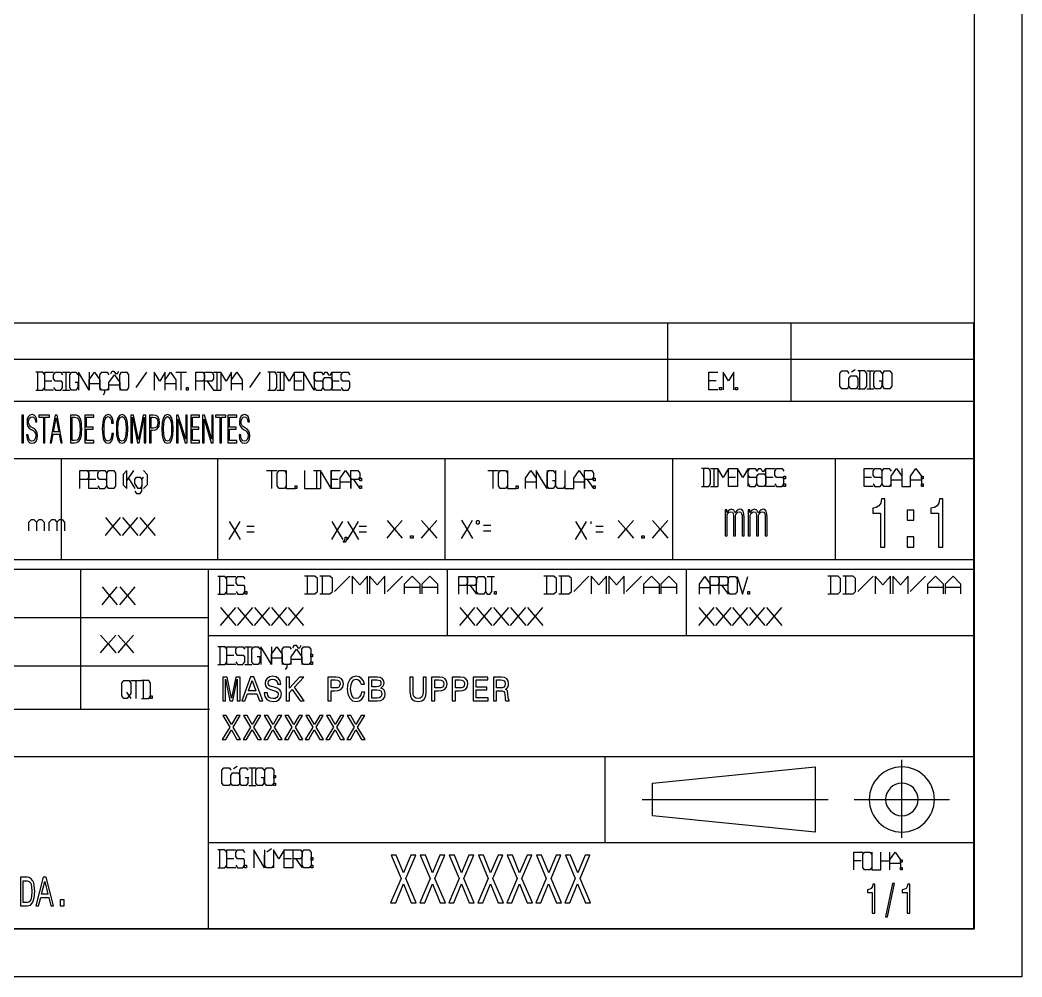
# Model space of a CAD drawing. Extents: x 5 to 415, y 5 to 292.
# Drawn here: x 310.2 to 415, y 5 to 105 of the extents above; entities that cross this region are included whole.
import ezdxf

# ---------------------------------------------------------------- set-up
doc = ezdxf.new("R2010")
doc.units = 0
doc.header["$MEASUREMENT"] = 0
doc.layers.get('0').update_dxf_attribs({"linetype": 'CONTINUOUS'})

msp = doc.modelspace()

# ---------------------------------------------------------------- linework, layer by layer
at = {"color": 7}
for p, q in [((415, 292), (415, 5)), ((410, 287), (410, 10)), ((231.93, 73.35), (409.93, 73.35)), ((409.93, 73.35), (409.93, 10.05)), ((231.93, 69.56), (409.93, 69.56)), ((231.93, 65.17), (409.93, 65.17)), ((231.93, 59.17), (409.93, 59.17)), ((231.93, 48.63), (409.93, 48.63)), ((231.93, 47.63), (409.93, 47.63)), ((329.93, 10.05), (329.93, 47.63)), ((231.93, 42.58), (329.93, 42.58)), ((329.93, 40.68), (409.93, 40.68)), ((231.93, 37.53), (329.93, 37.53)), ((232.04, 33), (330.04, 33)), ((231.93, 28.05), (329.93, 28.05)), ((329.93, 28.05), (409.93, 28.05)), ((329.93, 19.05), (409.93, 19.05)), ((410, 10), (25, 10)), ((231.93, 10.05), (409.93, 10.05)), ((231.93, 10.05), (409.93, 10.05)), ((415, 5), (20, 5))]:
    msp.add_line(p, q, dxfattribs=at)
at = {"color": 7, "ltscale": 0.094683}
for p, q in [((377.96, 69.56), (377.96, 73.35)), ((390.87, 69.56), (390.87, 73.35))]:
    msp.add_line(p, q, dxfattribs=at)
at = {"color": 7, "ltscale": 0.109833}
for p, q in [((377.96, 65.17), (377.96, 69.56)), ((390.87, 65.17), (390.87, 69.56))]:
    msp.add_line(p, q, dxfattribs=at)
at = {"color": 7, "ltscale": 0.263488}
for p, q in [((314.53, 59.17), (314.53, 48.63)), ((330.89, 59.17), (330.89, 48.63)), ((354.68, 48.63), (354.68, 59.17)), ((378.46, 59.17), (378.46, 48.63)), ((395.47, 59.17), (395.47, 48.63))]:
    msp.add_line(p, q, dxfattribs=at)
at = {"color": 7, "ltscale": 0.365689}
msp.add_line((316.6, 33), (316.6, 47.63), dxfattribs=at)
at = {"color": 7, "ltscale": 0.173653}
for p, q in [((354.93, 40.68), (354.93, 47.63)), ((379.93, 40.68), (379.93, 47.63))]:
    msp.add_line(p, q, dxfattribs=at)
at = {"color": 7, "ltscale": 0.225}
msp.add_line((371.43, 19.05), (371.43, 28.05), dxfattribs=at)
at = {"color": 7, "ltscale": 0.203496}
msp.add_line((402.44, 19.54), (402.44, 27.68), dxfattribs=at)
at = {"color": 7, "ltscale": 0.42712}
for p, q in [((376.38, 25.25), (393.38, 26.95)), ((393.38, 20.15), (376.38, 21.85))]:
    msp.add_line(p, q, dxfattribs=at)
at = {"color": 7, "ltscale": 0.17}
msp.add_line((393.38, 26.95), (393.38, 20.15), dxfattribs=at)
at = {"color": 7, "ltscale": 0.085}
msp.add_line((376.38, 21.85), (376.38, 25.25), dxfattribs=at)
at = {"color": 7, "ltscale": 0.486282}
msp.add_line((375.29, 23.55), (394.74, 23.55), dxfattribs=at)
at = {"color": 7, "ltscale": 0.25}
msp.add_line((397.44, 23.55), (407.44, 23.55), dxfattribs=at)
at = {"color": 7}
for points in [[(311.88, 66.33), (312.63, 66.33), (312.82, 66.6), (312.82, 67.93), (312.63, 68.2), (311.88, 68.2)], [(312.07, 68.2), (312.07, 67.26), (312.07, 66.33)], [(313.75, 66.33), (312.82, 66.33), (312.82, 67.26), (312.82, 68.2), (313.75, 68.2)], [(313.75, 66.6), (313.94, 66.33), (314.5, 66.33), (314.68, 66.6), (314.68, 67.13), (314.59, 67.26), (313.94, 67.26), (313.75, 67.53), (313.75, 67.93), (313.94, 68.2), (314.5, 68.2), (314.68, 67.93)], [(314.68, 68.2), (315.43, 68.2)], [(315.06, 66.33), (315.06, 67.26), (315.06, 68.2)], [(316.27, 67.13), (316.27, 66.6), (316.08, 66.33), (315.62, 66.33), (315.43, 66.6), (315.43, 67.93), (315.62, 68.2), (316.08, 68.2), (316.27, 67.93)], [(317.48, 68.2), (317.48, 67.26), (317.48, 66.33), (316.92, 67.26), (316.36, 68.2), (316.36, 67.26), (316.36, 66.33)], [(317.48, 66.33), (317.48, 67.4), (318.04, 68.2), (318.6, 67.4), (318.6, 66.33)], [(319.54, 66.6), (319.35, 66.33), (318.79, 66.33), (318.6, 66.6), (318.6, 67.93), (318.79, 68.2), (319.35, 68.2), (319.54, 67.93)], [(319.72, 68.06), (319.89, 68.33), (320.06, 68.33), (320.23, 68.06), (320.43, 68.06), (320.58, 68.33)], [(322.37, 66.6), (323.49, 68.2)], [(325.4, 66.33), (325.4, 67.26), (325.4, 68.2), (324.84, 67.26), (324.28, 68.2), (324.28, 67.26), (324.28, 66.33)], [(325.4, 66.33), (325.4, 67.4), (325.96, 68.2), (326.52, 67.4), (326.52, 66.33)], [(326.52, 68.2), (327.64, 68.2)], [(327.08, 66.33), (327.08, 67.26), (327.08, 68.2)], [(328.61, 66.33), (328.61, 67.26), (328.61, 68.2), (329.36, 68.2), (329.54, 67.93), (329.54, 67.53), (329.36, 67.26), (328.61, 67.26)], [(329.54, 66.33), (329.54, 67.26), (329.54, 68.2), (330.29, 68.2), (330.48, 67.93), (330.48, 67.53), (330.29, 67.26), (329.54, 67.26)], [(330.48, 68.2), (331.22, 68.2)], [(330.85, 66.33), (330.85, 67.26), (330.85, 68.2)], [(332.34, 66.33), (332.34, 67.26), (332.34, 68.2), (331.78, 67.26), (331.22, 68.2), (331.22, 67.26), (331.22, 66.33)], [(332.34, 66.33), (332.34, 67.4), (332.9, 68.2), (333.46, 67.4), (333.46, 66.33)], [(334.25, 66.6), (335.37, 68.2)], [(336.15, 66.33), (336.9, 66.33), (337.08, 66.6), (337.08, 67.93), (336.9, 68.2), (336.15, 68.2)], [(336.34, 68.2), (336.34, 67.26), (336.34, 66.33)], [(337.08, 68.2), (337.83, 68.2)], [(337.46, 66.33), (337.46, 67.26), (337.46, 68.2)], [(338.95, 66.33), (338.95, 67.26), (338.95, 68.2), (338.39, 67.26), (337.83, 68.2), (337.83, 67.26), (337.83, 66.33)], [(339.88, 66.33), (338.95, 66.33), (338.95, 67.26), (338.95, 68.2), (339.88, 68.2)], [(341, 68.2), (341, 67.26), (341, 66.33), (340.44, 67.26), (339.88, 68.2), (339.88, 67.26), (339.88, 66.33)], [(341, 66.6), (341.19, 66.33), (341.75, 66.33), (341.94, 66.6), (341.94, 67.13), (341.84, 67.26), (341.19, 67.26), (341, 67.53), (341, 67.93), (341.19, 68.2), (341.75, 68.2), (341.94, 67.93)], [(341.97, 67.93), (342.14, 68.2), (342.33, 68.2), (342.5, 67.93), (342.7, 67.93), (342.87, 68.2)], [(343.8, 66.33), (342.87, 66.33), (342.87, 67.26), (342.87, 68.2), (343.8, 68.2)], [(343.8, 66.6), (343.99, 66.33), (344.55, 66.33), (344.74, 66.6), (344.74, 67.13), (344.64, 67.26), (343.99, 67.26), (343.8, 67.53), (343.8, 67.93), (343.99, 68.2), (344.55, 68.2), (344.74, 67.93)], [(383.19, 66.36), (382.26, 66.36), (382.26, 67.29), (382.26, 68.22), (383.19, 68.22)], [(384.87, 66.36), (384.87, 67.29), (384.87, 68.22), (384.31, 67.29), (383.75, 68.22), (383.75, 67.29), (383.75, 66.36)], [(396.9, 66.74), (396.71, 66.47), (396.15, 66.47), (395.97, 66.74), (395.97, 68.07), (396.15, 68.34), (396.71, 68.34), (396.9, 68.07)], [(397.57, 68.47), (397.18, 68.21)], [(397.83, 66.47), (398.58, 66.47), (398.77, 66.74), (398.77, 68.07), (398.58, 68.34), (397.83, 68.34)], [(398.02, 68.34), (398.02, 67.41), (398.02, 66.47)], [(398.77, 68.34), (399.51, 68.34)], [(399.14, 66.47), (399.14, 67.41), (399.14, 68.34)], [(400.35, 67.27), (400.35, 66.74), (400.17, 66.47), (399.7, 66.47), (399.51, 66.74), (399.51, 68.07), (399.7, 68.34), (400.17, 68.34), (400.35, 68.07)], [(313.56, 67.26), (312.82, 67.26)], [(316.36, 67.13), (315.99, 67.13)], [(319.54, 66.33), (319.54, 67.13), (320.1, 67.93), (320.66, 67.13), (320.66, 66.33)], [(329.82, 67.26), (330.48, 66.33)], [(339.7, 67.26), (338.95, 67.26)], [(343.62, 67.26), (342.87, 67.26)], [(383.01, 67.29), (382.26, 67.29)], [(400.45, 67.27), (400.07, 67.27)], [(314.68, 66.33), (315.43, 66.33)], [(318.6, 67), (317.48, 67)], [(319.07, 66.33), (319.07, 66.06), (318.92, 65.8)], [(320.66, 66.86), (319.54, 66.86)], [(326.52, 67), (325.4, 67)], [(330.48, 66.33), (331.22, 66.33)], [(333.46, 67), (332.34, 67)], [(337.08, 66.33), (337.83, 66.33)], [(398.77, 66.47), (399.51, 66.47)], [(316.5, 56.05), (316.5, 56.98), (316.5, 57.92), (317.25, 57.92), (317.43, 57.65), (317.43, 57.25), (317.25, 56.98), (316.5, 56.98)], [(318.37, 56.05), (317.43, 56.05), (317.43, 56.98), (317.43, 57.92), (318.37, 57.92)], [(318.37, 56.32), (318.55, 56.05), (319.11, 56.05), (319.3, 56.32), (319.3, 56.85), (319.21, 56.98), (318.55, 56.98), (318.37, 57.25), (318.37, 57.65), (318.55, 57.92), (319.11, 57.92), (319.3, 57.65)], [(321.39, 57.92), (321.02, 57.52), (321.02, 56.45), (321.39, 56.05)], [(321.39, 56.05), (321.39, 56.98), (321.39, 57.92)], [(321.39, 56.85), (322.14, 57.92)], [(323.16, 57.92), (323.54, 57.52), (323.54, 56.45), (323.16, 56.05)], [(336.02, 57.92), (337.14, 57.92)], [(336.58, 56.05), (336.58, 56.98), (336.58, 57.92)], [(338.07, 57.92), (338.07, 56.98), (338.07, 56.05), (339, 56.05)], [(339.97, 57.92), (339.97, 56.98), (339.97, 56.05), (340.91, 56.05)], [(340.91, 57.92), (341.65, 57.92)], [(341.28, 56.05), (341.28, 56.98), (341.28, 57.92)], [(342.77, 57.92), (342.77, 56.98), (342.77, 56.05), (342.21, 56.98), (341.65, 57.92), (341.65, 56.98), (341.65, 56.05)], [(343.71, 56.05), (342.77, 56.05), (342.77, 56.98), (342.77, 57.92), (343.71, 57.92)], [(343.71, 56.05), (343.71, 57.12), (344.27, 57.92), (344.83, 57.12), (344.83, 56.05)], [(344.83, 56.05), (344.83, 56.98), (344.83, 57.92), (345.57, 57.92), (345.76, 57.65), (345.76, 57.25), (345.57, 56.98), (344.83, 56.98)], [(359.14, 57.92), (360.26, 57.92)], [(359.7, 56.05), (359.7, 56.98), (359.7, 57.92)], [(361.2, 57.92), (361.2, 56.98), (361.2, 56.05), (362.13, 56.05)], [(363.1, 56.05), (363.1, 57.12), (363.66, 57.92), (364.22, 57.12), (364.22, 56.05)], [(365.34, 57.92), (365.34, 56.98), (365.34, 56.05), (364.78, 56.98), (364.22, 57.92), (364.22, 56.98), (364.22, 56.05)], [(366.18, 56.85), (366.18, 56.32), (365.99, 56.05), (365.53, 56.05), (365.34, 56.32), (365.34, 57.65), (365.53, 57.92), (365.99, 57.92), (366.18, 57.65)], [(367.21, 57.92), (367.21, 56.32), (367.02, 56.05), (366.46, 56.05), (366.27, 56.32), (366.27, 57.92)], [(367.21, 57.92), (367.21, 56.98), (367.21, 56.05), (368.14, 56.05)], [(368.14, 56.05), (368.14, 57.12), (368.7, 57.92), (369.26, 57.12), (369.26, 56.05)], [(369.26, 56.05), (369.26, 56.98), (369.26, 57.92), (370.01, 57.92), (370.19, 57.65), (370.19, 57.25), (370.01, 56.98), (369.26, 56.98)], [(381.51, 56.26), (382.25, 56.26), (382.44, 56.53), (382.44, 57.86), (382.25, 58.13), (381.51, 58.13)], [(381.69, 58.13), (381.69, 57.2), (381.69, 56.26)], [(382.44, 58.13), (383.19, 58.13)], [(382.81, 56.26), (382.81, 57.2), (382.81, 58.13)], [(384.31, 56.26), (384.31, 57.2), (384.31, 58.13), (383.75, 57.2), (383.19, 58.13), (383.19, 57.2), (383.19, 56.26)], [(385.24, 56.26), (384.31, 56.26), (384.31, 57.2), (384.31, 58.13), (385.24, 58.13)], [(386.36, 56.26), (386.36, 57.2), (386.36, 58.13), (385.8, 57.2), (385.24, 58.13), (385.24, 57.2), (385.24, 56.26)], [(386.36, 56.53), (386.55, 56.26), (387.11, 56.26), (387.29, 56.53), (387.29, 57.06), (387.2, 57.2), (386.55, 57.2), (386.36, 57.46), (386.36, 57.86), (386.55, 58.13), (387.11, 58.13), (387.29, 57.86)], [(387.33, 57.86), (387.5, 58.13), (387.68, 58.13), (387.85, 57.86), (388.06, 57.86), (388.23, 58.13)], [(389.16, 56.26), (388.23, 56.26), (388.23, 57.2), (388.23, 58.13), (389.16, 58.13)], [(389.16, 56.53), (389.35, 56.26), (389.91, 56.26), (390.09, 56.53), (390.09, 57.06), (390, 57.2), (389.35, 57.2), (389.16, 57.46), (389.16, 57.86), (389.35, 58.13), (389.91, 58.13), (390.09, 57.86)], [(399.44, 56.26), (398.51, 56.26), (398.51, 57.2), (398.51, 58.13), (399.44, 58.13)], [(399.44, 56.53), (399.63, 56.26), (400.19, 56.26), (400.38, 56.53), (400.38, 57.06), (400.28, 57.2), (399.63, 57.2), (399.44, 57.46), (399.44, 57.86), (399.63, 58.13), (400.19, 58.13), (400.38, 57.86)], [(401.31, 56.53), (401.12, 56.26), (400.56, 56.26), (400.38, 56.53), (400.38, 57.86), (400.56, 58.13), (401.12, 58.13), (401.31, 57.86)], [(401.31, 56.26), (401.31, 57.33), (401.87, 58.13), (402.43, 57.33), (402.43, 56.26)], [(402.43, 58.13), (402.43, 57.2), (402.43, 56.26), (403.36, 56.26)], [(403.36, 56.26), (403.36, 57.33), (403.92, 58.13), (404.48, 57.33), (404.48, 56.26)], [(318.18, 56.98), (317.43, 56.98)], [(321.58, 57.12), (322.23, 56.05)], [(322.23, 55.78), (322.42, 55.52), (322.79, 55.52), (322.98, 55.78), (322.98, 56.32), (322.79, 56.05), (322.6, 56.05), (322.23, 56.58), (322.23, 56.98), (322.42, 57.25), (322.79, 57.25), (322.98, 56.98), (322.98, 56.32)], [(322.98, 56.98), (323.16, 57.25)], [(343.52, 56.98), (342.77, 56.98)], [(344.83, 56.72), (343.71, 56.72)], [(345.11, 56.98), (345.76, 56.05)], [(364.22, 56.72), (363.1, 56.72)], [(366.27, 56.85), (365.9, 56.85)], [(369.26, 56.72), (368.14, 56.72)], [(369.54, 56.98), (370.19, 56.05)], [(385.05, 57.2), (384.31, 57.2)], [(388.97, 57.2), (388.23, 57.2)], [(399.26, 57.2), (398.51, 57.2)], [(402.43, 56.93), (401.31, 56.93)], [(404.48, 56.93), (403.36, 56.93)], [(340.91, 56.05), (341.65, 56.05)], [(382.44, 56.26), (383.19, 56.26)], [(311.16, 51.61), (311.16, 52.54), (311.43, 52.81), (311.69, 52.81), (311.96, 52.54), (311.96, 51.61)], [(311.96, 52.54), (312.23, 52.81), (312.49, 52.81), (312.76, 52.54), (312.76, 51.61)], [(313.3, 51.61), (313.3, 52.54), (313.57, 52.81), (313.83, 52.81), (314.1, 52.54), (314.1, 51.61)], [(314.1, 52.54), (314.37, 52.81), (314.63, 52.81), (314.9, 52.54), (314.9, 51.61)], [(319.16, 51.15), (319.96, 52.08), (320.76, 53.02)], [(319.16, 53.02), (319.96, 52.08), (320.76, 51.15)], [(320.96, 51.15), (321.76, 52.08), (322.56, 53.02)], [(320.96, 53.02), (321.76, 52.08), (322.56, 51.15)], [(322.76, 51.15), (323.56, 52.08), (324.36, 53.02)], [(322.76, 53.02), (323.56, 52.08), (324.36, 51.15)], [(332.11, 50.71), (332.69, 51.67), (333.26, 52.62)], [(332.11, 52.62), (332.69, 51.67), (333.26, 50.71)], [(342.83, 50.71), (343.41, 51.67), (343.98, 52.62)], [(342.83, 52.62), (343.41, 51.67), (343.98, 50.71)], [(344.48, 50.71), (345.06, 51.67), (345.63, 52.62)], [(344.48, 52.62), (345.06, 51.67), (345.63, 50.71)], [(348.61, 50.85), (349.41, 51.79), (350.21, 52.72)], [(348.61, 52.72), (349.41, 51.79), (350.21, 50.85)], [(352.21, 50.85), (353.01, 51.79), (353.81, 52.72)], [(352.21, 52.72), (353.01, 51.79), (353.81, 50.85)], [(356.41, 50.82), (356.98, 51.78), (357.56, 52.73)], [(356.41, 52.73), (356.98, 51.78), (357.56, 50.82)], [(368.32, 50.71), (368.9, 51.67), (369.47, 52.62)], [(368.32, 52.62), (368.9, 51.67), (369.47, 50.71)], [(369.95, 52.35), (369.95, 52.62)], [(372.77, 50.85), (373.57, 51.79), (374.37, 52.72)], [(372.77, 52.72), (373.57, 51.79), (374.37, 50.85)], [(376.38, 50.85), (377.18, 51.79), (377.98, 52.72)], [(376.38, 52.72), (377.18, 51.79), (377.98, 50.85)], [(334.73, 52.08), (333.96, 52.08)], [(333.96, 51.53), (334.73, 51.53)], [(346.45, 52.08), (345.69, 52.08)], [(345.69, 51.53), (346.45, 51.53)], [(359.45, 52.19), (358.69, 52.19)], [(358.69, 51.64), (359.45, 51.64)], [(371.2, 52.08), (370.43, 52.08)], [(370.43, 51.53), (371.2, 51.53)], [(330.92, 45), (331.67, 45), (331.85, 45.27), (331.85, 46.6), (331.67, 46.87), (330.92, 46.87)], [(331.11, 46.87), (331.11, 45.93), (331.11, 45)], [(332.81, 45), (331.87, 45), (331.87, 45.93), (331.87, 46.87), (332.81, 46.87)], [(332.83, 45.27), (333.02, 45), (333.58, 45), (333.76, 45.27), (333.76, 45.8), (333.67, 45.93), (333.02, 45.93), (332.83, 46.2), (332.83, 46.6), (333.02, 46.87), (333.58, 46.87), (333.76, 46.6)], [(340, 45.04), (341.07, 45.04), (341.34, 45.3), (341.34, 46.64), (341.07, 46.9), (340, 46.9)], [(340.27, 46.9), (340.27, 45.97), (340.27, 45.04)], [(341.57, 45.04), (342.63, 45.04), (342.9, 45.3), (342.9, 46.64), (342.63, 46.9), (341.57, 46.9)], [(341.83, 46.9), (341.83, 45.97), (341.83, 45.04)], [(343.13, 45.3), (344.73, 46.9)], [(346.56, 45.04), (346.56, 45.97), (346.56, 46.9), (345.76, 45.97), (344.96, 46.9), (344.96, 45.97), (344.96, 45.04)], [(348.39, 45.04), (348.39, 45.97), (348.39, 46.9), (347.59, 45.97), (346.79, 46.9), (346.79, 45.97), (346.79, 45.04)], [(348.62, 45.3), (350.22, 46.9)], [(350.45, 45.04), (350.45, 46.1), (351.25, 46.9), (352.05, 46.1), (352.05, 45.04)], [(352.28, 45.04), (352.28, 46.1), (353.08, 46.9), (353.88, 46.1), (353.88, 45.04)], [(356.11, 45), (356.11, 45.93), (356.11, 46.87), (356.85, 46.87), (357.04, 46.6), (357.04, 46.2), (356.85, 45.93), (356.11, 45.93)], [(357.04, 45), (357.04, 45.93), (357.04, 46.87), (357.79, 46.87), (357.97, 46.6), (357.97, 46.2), (357.79, 45.93), (357.04, 45.93)], [(358.91, 45.27), (359.09, 45), (359.37, 45), (359.56, 45.27), (359.56, 46.87)], [(359.09, 46.87), (359.84, 46.87)], [(365, 45.04), (366.07, 45.04), (366.34, 45.3), (366.34, 46.64), (366.07, 46.9), (365, 46.9)], [(365.27, 46.9), (365.27, 45.97), (365.27, 45.04)], [(366.57, 45.04), (367.63, 45.04), (367.9, 45.3), (367.9, 46.64), (367.63, 46.9), (366.57, 46.9)], [(366.83, 46.9), (366.83, 45.97), (366.83, 45.04)], [(368.13, 45.3), (369.73, 46.9)], [(371.56, 45.04), (371.56, 45.97), (371.56, 46.9), (370.76, 45.97), (369.96, 46.9), (369.96, 45.97), (369.96, 45.04)], [(373.39, 45.04), (373.39, 45.97), (373.39, 46.9), (372.59, 45.97), (371.79, 46.9), (371.79, 45.97), (371.79, 45.04)], [(373.62, 45.3), (375.22, 46.9)], [(375.45, 45.04), (375.45, 46.1), (376.25, 46.9), (377.05, 46.1), (377.05, 45.04)], [(377.28, 45.04), (377.28, 46.1), (378.08, 46.9), (378.88, 46.1), (378.88, 45.04)], [(381.29, 45), (381.29, 46.07), (381.85, 46.87), (382.41, 46.07), (382.41, 45)], [(382.41, 45), (382.41, 45.93), (382.41, 46.87), (383.16, 46.87), (383.34, 46.6), (383.34, 46.2), (383.16, 45.93), (382.41, 45.93)], [(383.34, 45), (383.34, 45.93), (383.34, 46.87), (384.09, 46.87), (384.28, 46.6), (384.28, 46.2), (384.09, 45.93), (383.34, 45.93)], [(385.21, 46.87), (385.49, 45.93), (385.77, 45), (386.05, 45.93), (386.33, 46.87)], [(394.71, 45.04), (395.77, 45.04), (396.04, 45.3), (396.04, 46.64), (395.77, 46.9), (394.71, 46.9)], [(394.97, 46.9), (394.97, 45.97), (394.97, 45.04)], [(396.27, 45.04), (397.34, 45.04), (397.6, 45.3), (397.6, 46.64), (397.34, 46.9), (396.27, 46.9)], [(396.54, 46.9), (396.54, 45.97), (396.54, 45.04)], [(397.83, 45.3), (399.43, 46.9)], [(401.26, 45.04), (401.26, 45.97), (401.26, 46.9), (400.46, 45.97), (399.66, 46.9), (399.66, 45.97), (399.66, 45.04)], [(403.09, 45.04), (403.09, 45.97), (403.09, 46.9), (402.29, 45.97), (401.49, 46.9), (401.49, 45.97), (401.49, 45.04)], [(403.32, 45.3), (404.92, 46.9)], [(405.15, 45.04), (405.15, 46.1), (405.95, 46.9), (406.75, 46.1), (406.75, 45.04)], [(406.99, 45.04), (406.99, 46.1), (407.79, 46.9), (408.59, 46.1), (408.59, 45.04)], [(318.81, 43.89), (319.61, 44.82), (320.41, 45.76)], [(318.81, 45.76), (319.61, 44.82), (320.41, 43.89)], [(320.68, 43.89), (321.48, 44.82), (322.28, 45.76)], [(320.68, 45.76), (321.48, 44.82), (322.28, 43.89)], [(332.62, 45.93), (331.87, 45.93)], [(352.05, 45.7), (350.45, 45.7)], [(353.88, 45.7), (352.28, 45.7)], [(357.32, 45.93), (357.97, 45)], [(377.05, 45.7), (375.45, 45.7)], [(378.88, 45.7), (377.28, 45.7)], [(382.41, 45.67), (381.29, 45.67)], [(383.62, 45.93), (384.28, 45)], [(406.75, 45.7), (405.15, 45.7)], [(408.59, 45.7), (406.99, 45.7)], [(331.21, 41.73), (332.01, 42.66), (332.81, 43.6)], [(331.21, 43.6), (332.01, 42.66), (332.81, 41.73)], [(332.98, 41.73), (333.78, 42.66), (334.58, 43.6)], [(332.98, 43.6), (333.78, 42.66), (334.58, 41.73)], [(334.75, 41.73), (335.55, 42.66), (336.35, 43.6)], [(334.75, 43.6), (335.55, 42.66), (336.35, 41.73)], [(336.52, 41.73), (337.32, 42.66), (338.12, 43.6)], [(336.52, 43.6), (337.32, 42.66), (338.12, 41.73)], [(338.29, 41.73), (339.09, 42.66), (339.89, 43.6)], [(338.29, 43.6), (339.09, 42.66), (339.89, 41.73)], [(356.21, 41.73), (357.01, 42.66), (357.81, 43.6)], [(356.21, 43.6), (357.01, 42.66), (357.81, 41.73)], [(357.98, 41.73), (358.78, 42.66), (359.58, 43.6)], [(357.98, 43.6), (358.78, 42.66), (359.58, 41.73)], [(359.75, 41.73), (360.55, 42.66), (361.35, 43.6)], [(359.75, 43.6), (360.55, 42.66), (361.35, 41.73)], [(361.52, 41.73), (362.32, 42.66), (363.12, 43.6)], [(361.52, 43.6), (362.32, 42.66), (363.12, 41.73)], [(363.29, 41.73), (364.09, 42.66), (364.89, 43.6)], [(363.29, 43.6), (364.09, 42.66), (364.89, 41.73)], [(381.21, 41.73), (382.01, 42.66), (382.81, 43.6)], [(381.21, 43.6), (382.01, 42.66), (382.81, 41.73)], [(382.98, 41.73), (383.78, 42.66), (384.58, 43.6)], [(382.98, 43.6), (383.78, 42.66), (384.58, 41.73)], [(384.75, 41.73), (385.55, 42.66), (386.35, 43.6)], [(384.75, 43.6), (385.55, 42.66), (386.35, 41.73)], [(386.52, 41.73), (387.32, 42.66), (388.12, 43.6)], [(386.52, 43.6), (387.32, 42.66), (388.12, 41.73)], [(388.29, 41.73), (389.09, 42.66), (389.89, 43.6)], [(388.29, 43.6), (389.09, 42.66), (389.89, 41.73)], [(318.64, 38.86), (319.44, 39.8), (320.24, 40.73)], [(318.64, 40.73), (319.44, 39.8), (320.24, 38.86)], [(320.51, 38.86), (321.31, 39.8), (322.11, 40.73)], [(320.51, 40.73), (321.31, 39.8), (322.11, 38.86)], [(330.93, 37.66), (331.68, 37.66), (331.87, 37.92), (331.87, 39.26), (331.68, 39.52), (330.93, 39.52)], [(331.12, 39.52), (331.12, 38.59), (331.12, 37.66)], [(332.8, 37.66), (331.87, 37.66), (331.87, 38.59), (331.87, 39.52), (332.8, 39.52)], [(332.8, 37.92), (332.99, 37.66), (333.55, 37.66), (333.73, 37.92), (333.73, 38.46), (333.64, 38.59), (332.99, 38.59), (332.8, 38.86), (332.8, 39.26), (332.99, 39.52), (333.55, 39.52), (333.73, 39.26)], [(333.73, 39.52), (334.48, 39.52)], [(334.11, 37.66), (334.11, 38.59), (334.11, 39.52)], [(335.32, 38.46), (335.32, 37.92), (335.13, 37.66), (334.67, 37.66), (334.48, 37.92), (334.48, 39.26), (334.67, 39.52), (335.13, 39.52), (335.32, 39.26)], [(336.53, 39.52), (336.53, 38.59), (336.53, 37.66), (335.97, 38.59), (335.41, 39.52), (335.41, 38.59), (335.41, 37.66)], [(336.53, 37.66), (336.53, 38.72), (337.09, 39.52), (337.65, 38.72), (337.65, 37.66)], [(338.59, 37.92), (338.4, 37.66), (337.84, 37.66), (337.65, 37.92), (337.65, 39.26), (337.84, 39.52), (338.4, 39.52), (338.59, 39.26)], [(338.59, 37.66), (338.59, 38.46), (339.15, 39.26), (339.71, 38.46), (339.71, 37.66)], [(338.77, 39.39), (338.94, 39.66), (339.11, 39.66), (339.28, 39.39), (339.48, 39.39), (339.63, 39.66)], [(332.61, 38.59), (331.87, 38.59)], [(335.41, 38.46), (335.04, 38.46)], [(337.65, 38.32), (336.53, 38.32)], [(339.71, 38.19), (338.59, 38.19)], [(333.73, 37.66), (334.48, 37.66)], [(338.12, 37.66), (338.12, 37.39), (337.97, 37.12)], [(321.83, 35.98), (322.95, 35.98)], [(322.39, 34.11), (322.39, 35.04), (322.39, 35.98)], [(322.95, 34.11), (323.69, 34.11), (323.88, 34.38), (323.88, 35.71), (323.69, 35.98), (322.95, 35.98)], [(323.13, 35.98), (323.13, 35.04), (323.13, 34.11)], [(321.36, 34.78), (321.83, 34.11)], [(321.08, 34.11), (320.89, 34.38)], [(332.28, 25.27), (332.1, 25.01), (331.54, 25.01), (331.35, 25.27), (331.35, 26.61), (331.54, 26.87), (332.1, 26.87), (332.28, 26.61)], [(332.96, 27.01), (332.56, 26.74)], [(334.06, 25.81), (334.06, 25.27), (333.87, 25.01), (333.4, 25.01), (333.22, 25.27), (333.22, 26.61), (333.4, 26.87), (333.87, 26.87), (334.06, 26.61)], [(334.15, 26.87), (334.9, 26.87)], [(334.52, 25.01), (334.52, 25.94), (334.52, 26.87)], [(335.74, 25.81), (335.74, 25.27), (335.55, 25.01), (335.08, 25.01), (334.9, 25.27), (334.9, 26.61), (335.08, 26.87), (335.55, 26.87), (335.74, 26.61)], [(334.15, 25.81), (333.78, 25.81)], [(335.83, 25.81), (335.46, 25.81)], [(334.15, 25.01), (334.9, 25.01)], [(330.92, 16.4), (331.67, 16.4), (331.85, 16.67), (331.85, 18), (331.67, 18.27), (330.92, 18.27)], [(331.11, 18.27), (331.11, 17.33), (331.11, 16.4)], [(332.79, 16.4), (331.85, 16.4), (331.85, 17.33), (331.85, 18.27), (332.79, 18.27)], [(332.79, 16.67), (332.97, 16.4), (333.53, 16.4), (333.72, 16.67), (333.72, 17.2), (333.63, 17.33), (332.97, 17.33), (332.79, 17.6), (332.79, 18), (332.97, 18.27), (333.53, 18.27), (333.72, 18)], [(335.81, 18.27), (335.81, 17.33), (335.81, 16.4), (335.25, 17.33), (334.69, 18.27), (334.69, 17.33), (334.69, 16.4)], [(336.52, 18.4), (336.04, 18.05)], [(337.87, 16.4), (337.87, 17.33), (337.87, 18.27), (337.31, 17.33), (336.75, 18.27), (336.75, 17.33), (336.75, 16.4)], [(338.8, 16.4), (337.87, 16.4), (337.87, 17.33), (337.87, 18.27), (338.8, 18.27)], [(338.8, 16.4), (338.8, 17.33), (338.8, 18.27), (339.55, 18.27), (339.73, 18), (339.73, 17.6), (339.55, 17.33), (338.8, 17.33)], [(397.43, 16.19), (397.43, 17.12), (397.43, 18.05), (398.37, 18.05)], [(399.3, 18.05), (399.3, 17.12), (399.3, 16.19), (400.23, 16.19)], [(400.23, 16.19), (400.23, 17.12), (400.23, 18.05)], [(401.17, 16.19), (401.17, 17.12), (401.17, 18.05)], [(401.17, 16.19), (401.17, 17.25), (401.73, 18.05), (402.29, 17.25), (402.29, 16.19)], [(332.6, 17.33), (331.85, 17.33)], [(336.75, 17.73), (336.75, 16.67), (336.56, 16.4), (336, 16.4), (335.81, 16.67), (335.81, 17.73)], [(338.61, 17.33), (337.87, 17.33)], [(339.08, 17.33), (339.73, 16.4)], [(398.18, 17.12), (397.43, 17.12)], [(400.23, 17.12), (401.17, 17.12)], [(402.29, 16.85), (401.17, 16.85)]]:
    msp.add_lwpolyline(points, dxfattribs=at)
for points in [[(321.59, 66.6), (321.4, 66.33), (320.84, 66.33), (320.66, 66.6), (320.66, 67.93), (320.84, 68.2), (321.4, 68.2), (321.59, 67.93)], [(401.38, 66.74), (401.19, 66.47), (400.63, 66.47), (400.45, 66.74), (400.45, 68.07), (400.63, 68.34), (401.19, 68.34), (401.38, 68.07)], [(342.68, 67.66), (342.87, 67.4), (342.87, 66.6), (342.68, 66.33), (342.12, 66.33), (341.94, 66.6), (341.94, 67.4), (342.12, 67.66)], [(397.65, 67.81), (397.83, 67.54), (397.83, 66.74), (397.65, 66.47), (397.09, 66.47), (396.9, 66.74), (396.9, 67.54), (397.09, 67.81)], [(327.82, 66.33), (327.64, 66.33), (327.64, 66.6), (327.82, 66.6)], [(383.57, 66.36), (383.38, 66.36), (383.38, 66.62), (383.57, 66.62)], [(385.24, 66.36), (385.06, 66.36), (385.06, 66.62), (385.24, 66.62)], [(310.44, 60.84), (310.61, 60.84), (310.61, 63.72), (310.44, 63.72)], [(310.93, 61.66), (310.97, 61.28), (311.08, 61), (311.25, 60.84), (311.49, 60.78), (311.73, 60.84), (311.91, 60.99), (312.02, 61.25), (312.06, 61.59), (312.03, 61.85), (311.95, 62.06), (311.81, 62.23), (311.61, 62.37), (311.38, 62.5), (311.23, 62.66), (311.16, 62.82), (311.14, 63.02), (311.17, 63.23), (311.24, 63.4), (311.36, 63.51), (311.51, 63.55), (311.65, 63.52), (311.75, 63.42), (311.82, 63.26), (311.85, 63.03), (312.01, 63.03), (312.01, 63.05), (311.97, 63.36), (311.87, 63.58), (311.71, 63.73), (311.5, 63.78), (311.28, 63.72), (311.12, 63.56), (311, 63.33), (310.97, 63.03), (310.99, 62.76), (311.07, 62.54), (311.2, 62.37), (311.4, 62.22), (311.6, 62.11), (311.76, 61.99), (311.85, 61.81), (311.89, 61.59), (311.86, 61.34), (311.78, 61.16), (311.65, 61.04), (311.48, 61.01), (311.32, 61.05), (311.2, 61.17), (311.13, 61.38), (311.1, 61.66)], [(312.68, 60.84), (312.85, 60.84), (312.85, 63.49), (313.31, 63.49), (313.31, 63.72), (312.21, 63.72), (312.21, 63.49), (312.68, 63.49)], [(313.38, 60.84), (313.54, 60.84), (313.71, 61.74), (314.32, 61.74), (314.49, 60.84), (314.66, 60.84), (314.12, 63.72), (313.93, 63.72)], [(313.74, 61.96), (314.02, 63.4), (314.29, 61.96)], [(315.53, 60.84), (315.95, 60.84), (316.14, 60.86), (316.29, 60.92), (316.42, 61.02), (316.52, 61.17), (316.59, 61.37), (316.65, 61.61), (316.68, 61.92), (316.69, 62.28), (316.68, 62.64), (316.65, 62.95), (316.6, 63.19), (316.52, 63.39), (316.42, 63.54), (316.29, 63.64), (316.13, 63.7), (315.95, 63.72), (315.53, 63.72)], [(315.7, 61.06), (315.7, 63.51), (315.94, 63.51), (316.22, 63.44), (316.39, 63.23), (316.48, 62.85), (316.5, 62.59), (316.51, 62.28), (316.48, 61.7), (316.39, 61.32), (316.22, 61.12), (315.94, 61.06)], [(317.03, 60.84), (317.95, 60.84), (317.95, 61.06), (317.19, 61.06), (317.19, 62.24), (317.87, 62.24), (317.87, 62.46), (317.19, 62.46), (317.19, 63.5), (317.95, 63.5), (317.95, 63.72), (317.03, 63.72)], [(320.01, 61.81), (319.84, 61.81), (319.8, 61.46), (319.72, 61.21), (319.59, 61.06), (319.44, 61.01), (319.25, 61.08), (319.12, 61.32), (319.04, 61.72), (319.02, 62.28), (319.04, 62.84), (319.12, 63.24), (319.25, 63.48), (319.44, 63.56), (319.59, 63.51), (319.71, 63.38), (319.79, 63.17), (319.82, 62.88), (320, 62.88), (319.95, 63.26), (319.84, 63.54), (319.66, 63.72), (319.44, 63.78), (319.17, 63.68), (318.98, 63.41), (318.88, 62.94), (318.84, 62.28), (318.88, 61.62), (318.98, 61.15), (319.17, 60.87), (319.44, 60.78), (319.67, 60.84), (319.84, 61.04), (319.95, 61.36)], [(320.31, 62.28), (320.34, 61.62), (320.45, 61.15), (320.64, 60.87), (320.91, 60.78), (321.17, 60.87), (321.36, 61.15), (321.47, 61.62), (321.5, 62.28), (321.47, 62.94), (321.36, 63.41), (321.17, 63.68), (320.91, 63.78), (320.64, 63.68), (320.45, 63.41), (320.34, 62.94)], [(320.48, 62.28), (320.51, 62.84), (320.58, 63.24), (320.72, 63.48), (320.91, 63.56), (321.09, 63.48), (321.22, 63.24), (321.3, 62.84), (321.33, 62.28), (321.3, 61.72), (321.22, 61.32), (321.09, 61.08), (320.91, 61.01), (320.72, 61.08), (320.58, 61.32), (320.51, 61.72)], [(321.83, 60.84), (322, 60.84), (322, 63.51), (322.53, 60.84), (322.71, 60.84), (323.23, 63.51), (323.23, 60.84), (323.4, 60.84), (323.4, 63.72), (323.11, 63.72), (322.62, 61.18), (322.12, 63.72), (321.83, 63.72)], [(323.77, 60.84), (323.94, 60.84), (323.94, 62.15), (324.08, 62.15), (324.4, 62.19), (324.63, 62.32), (324.77, 62.57), (324.81, 62.96), (324.77, 63.31), (324.65, 63.56), (324.44, 63.69), (324.16, 63.72), (323.77, 63.72)], [(323.94, 62.37), (323.94, 63.51), (324.13, 63.51), (324.36, 63.48), (324.52, 63.4), (324.61, 63.23), (324.65, 62.94), (324.61, 62.65), (324.5, 62.47), (324.35, 62.39), (324.18, 62.37)], [(325.07, 62.28), (325.1, 61.62), (325.21, 61.15), (325.39, 60.87), (325.66, 60.78), (325.93, 60.87), (326.11, 61.15), (326.22, 61.62), (326.26, 62.28), (326.22, 62.94), (326.11, 63.41), (325.93, 63.68), (325.66, 63.78), (325.39, 63.68), (325.21, 63.41), (325.1, 62.94)], [(325.24, 62.28), (325.27, 62.84), (325.34, 63.24), (325.47, 63.48), (325.66, 63.56), (325.85, 63.48), (325.98, 63.24), (326.06, 62.84), (326.08, 62.28), (326.06, 61.72), (325.98, 61.32), (325.85, 61.08), (325.66, 61.01), (325.47, 61.08), (325.34, 61.32), (325.27, 61.72)], [(326.59, 60.84), (326.76, 60.84), (326.76, 63.3), (327.52, 60.84), (327.72, 60.84), (327.72, 63.72), (327.56, 63.72), (327.57, 61.21), (326.79, 63.72), (326.59, 63.72)], [(328.1, 60.84), (329.02, 60.84), (329.02, 61.06), (328.26, 61.06), (328.26, 62.24), (328.95, 62.24), (328.95, 62.46), (328.26, 62.46), (328.26, 63.5), (329.02, 63.5), (329.02, 63.72), (328.1, 63.72)], [(329.31, 60.84), (329.48, 60.84), (329.48, 63.3), (330.24, 60.84), (330.45, 60.84), (330.45, 63.72), (330.28, 63.72), (330.29, 61.21), (329.51, 63.72), (329.31, 63.72)], [(331.13, 60.84), (331.3, 60.84), (331.3, 63.49), (331.76, 63.49), (331.76, 63.72), (330.66, 63.72), (330.66, 63.49), (331.13, 63.49)], [(331.98, 60.84), (332.9, 60.84), (332.9, 61.06), (332.15, 61.06), (332.15, 62.24), (332.83, 62.24), (332.83, 62.46), (332.15, 62.46), (332.15, 63.5), (332.9, 63.5), (332.9, 63.72), (331.98, 63.72)], [(333.14, 61.66), (333.18, 61.28), (333.29, 61), (333.46, 60.84), (333.7, 60.78), (333.94, 60.84), (334.12, 60.99), (334.23, 61.25), (334.27, 61.59), (334.24, 61.85), (334.16, 62.06), (334.02, 62.23), (333.82, 62.37), (333.59, 62.5), (333.44, 62.66), (333.37, 62.82), (333.35, 63.02), (333.38, 63.23), (333.45, 63.4), (333.57, 63.51), (333.72, 63.55), (333.86, 63.52), (333.96, 63.42), (334.03, 63.26), (334.06, 63.03), (334.22, 63.03), (334.22, 63.05), (334.18, 63.36), (334.08, 63.58), (333.92, 63.73), (333.71, 63.78), (333.49, 63.72), (333.33, 63.56), (333.22, 63.33), (333.18, 63.03), (333.2, 62.76), (333.28, 62.54), (333.42, 62.37), (333.61, 62.22), (333.81, 62.11), (333.97, 61.99), (334.07, 61.81), (334.1, 61.59), (334.07, 61.34), (333.99, 61.16), (333.86, 61.04), (333.69, 61.01), (333.53, 61.05), (333.42, 61.17), (333.34, 61.38), (333.31, 61.66)], [(320.23, 56.32), (320.05, 56.05), (319.49, 56.05), (319.3, 56.32), (319.3, 57.65), (319.49, 57.92), (320.05, 57.92), (320.23, 57.65)], [(338.07, 56.32), (337.88, 56.05), (337.32, 56.05), (337.14, 56.32), (337.14, 57.65), (337.32, 57.92), (337.88, 57.92), (338.07, 57.65)], [(361.2, 56.32), (361.01, 56.05), (360.45, 56.05), (360.26, 56.32), (360.26, 57.65), (360.45, 57.92), (361.01, 57.92), (361.2, 57.65)], [(345.95, 57.12), (345.95, 56.85), (345.76, 56.85), (345.76, 57.12)], [(370.38, 57.12), (370.38, 56.85), (370.19, 56.85), (370.19, 57.12)], [(388.04, 57.6), (388.23, 57.33), (388.23, 56.53), (388.04, 56.26), (387.48, 56.26), (387.29, 56.53), (387.29, 57.33), (387.48, 57.6)], [(390.28, 57.33), (390.28, 57.06), (390.09, 57.06), (390.09, 57.33)], [(404.67, 57.33), (404.67, 57.06), (404.48, 57.06), (404.48, 57.33)], [(339.19, 56.05), (339, 56.05), (339, 56.32), (339.19, 56.32)], [(345.95, 56.32), (345.95, 56.05), (345.76, 56.05), (345.76, 56.32)], [(362.32, 56.05), (362.13, 56.05), (362.13, 56.32), (362.32, 56.32)], [(370.38, 56.32), (370.38, 56.05), (370.19, 56.05), (370.19, 56.32)], [(390.28, 56.53), (390.28, 56.26), (390.09, 56.26), (390.09, 56.53)], [(404.67, 56.53), (404.67, 56.26), (404.48, 56.26), (404.48, 56.53)], [(400.2, 49.93), (400.66, 49.93), (400.66, 54.97), (400.32, 54.97), (400.23, 54.53), (400.05, 54.23), (399.77, 54.06), (399.39, 54), (399.39, 53.49), (400.2, 53.49)], [(406.27, 49.93), (406.73, 49.93), (406.73, 54.97), (406.39, 54.97), (406.3, 54.53), (406.12, 54.23), (405.84, 54.06), (405.46, 54), (405.46, 53.49), (406.27, 53.49)], [(383.96, 51.11), (384.16, 51.11), (384.16, 53.18), (384.19, 53.33), (384.28, 53.48), (384.4, 53.58), (384.55, 53.62), (384.72, 53.58), (384.8, 53.45), (384.84, 53.23), (384.85, 52.94), (384.85, 51.11), (385.05, 51.11), (385.05, 53.2), (385.08, 53.34), (385.17, 53.48), (385.29, 53.58), (385.44, 53.62), (385.61, 53.58), (385.69, 53.44), (385.73, 53.23), (385.74, 52.94), (385.74, 51.11), (385.94, 51.11), (385.94, 53.03), (385.91, 53.41), (385.84, 53.67), (385.7, 53.84), (385.5, 53.89), (385.23, 53.79), (385.02, 53.51), (384.86, 53.79), (384.61, 53.89), (384.35, 53.8), (384.14, 53.53), (384.14, 53.82), (383.96, 53.82)], [(386.37, 51.11), (386.57, 51.11), (386.57, 53.18), (386.6, 53.33), (386.69, 53.48), (386.82, 53.58), (386.97, 53.62), (387.13, 53.58), (387.22, 53.45), (387.25, 53.23), (387.26, 52.94), (387.26, 51.11), (387.46, 51.11), (387.46, 53.2), (387.49, 53.34), (387.58, 53.48), (387.71, 53.58), (387.86, 53.62), (388.02, 53.58), (388.11, 53.44), (388.14, 53.23), (388.15, 52.94), (388.15, 51.11), (388.35, 51.11), (388.35, 53.03), (388.33, 53.41), (388.25, 53.67), (388.11, 53.84), (387.91, 53.89), (387.65, 53.79), (387.43, 53.51), (387.28, 53.79), (387.02, 53.89), (386.76, 53.8), (386.55, 53.53), (386.55, 53.82), (386.37, 53.82)], [(402.98, 52.73), (403.68, 52.73), (403.68, 53.8), (402.98, 53.8)], [(358.02, 52.31), (357.95, 52.41), (357.95, 52.64), (358.02, 52.71), (358.18, 52.71), (358.25, 52.64), (358.25, 52.41), (358.18, 52.31)], [(344.23, 50.71), (344.23, 50.98), (344.42, 50.98), (344.42, 50.71), (344.23, 50.44), (344.04, 50.44)], [(351.35, 50.85), (351.08, 50.85), (351.08, 51.12), (351.35, 51.12)], [(375.51, 50.85), (375.24, 50.85), (375.24, 51.12), (375.51, 51.12)], [(402.98, 49.93), (403.68, 49.93), (403.68, 51.01), (402.98, 51.01)], [(358.91, 45.27), (358.72, 45), (358.16, 45), (357.97, 45.27), (357.97, 46.6), (358.16, 46.87), (358.72, 46.87), (358.91, 46.6)], [(385.21, 45.27), (385.02, 45), (384.46, 45), (384.28, 45.27), (384.28, 46.6), (384.46, 46.87), (385.02, 46.87), (385.21, 46.6)], [(333.97, 45), (333.78, 45), (333.78, 45.27), (333.97, 45.27)], [(360.03, 45), (359.84, 45), (359.84, 45.27), (360.03, 45.27)], [(386.52, 45), (386.33, 45), (386.33, 45.27), (386.52, 45.27)], [(340.64, 37.92), (340.45, 37.66), (339.89, 37.66), (339.71, 37.92), (339.71, 39.26), (339.89, 39.52), (340.45, 39.52), (340.64, 39.26)], [(340.83, 38.72), (340.83, 38.46), (340.64, 38.46), (340.64, 38.72)], [(340.83, 37.92), (340.83, 37.66), (340.64, 37.66), (340.64, 37.92)], [(321.64, 35.98), (321.83, 35.71), (321.83, 34.64), (321.45, 34.11), (321.08, 34.11), (320.89, 34.38), (320.89, 35.71), (321.08, 35.98)], [(331.44, 33.85), (331.72, 33.85), (331.72, 36.12), (332.19, 33.85), (332.5, 33.85), (332.96, 36.12), (332.96, 33.85), (333.24, 33.85), (333.24, 36.35), (332.8, 36.35), (332.34, 34.15), (331.88, 36.35), (331.44, 36.35)], [(333.42, 33.85), (333.75, 33.85), (334.01, 34.59), (335.01, 34.59), (335.27, 33.85), (335.61, 33.85), (334.69, 36.36), (334.33, 36.36)], [(334.13, 34.89), (334.51, 36), (334.9, 34.89)], [(336.11, 34.68), (335.78, 34.68), (335.85, 34.3), (336.03, 34.01), (336.31, 33.85), (336.69, 33.78), (337.06, 33.84), (337.33, 34), (337.51, 34.25), (337.58, 34.58), (337.52, 34.87), (337.37, 35.06), (337.13, 35.19), (336.8, 35.28), (336.52, 35.35), (336.33, 35.43), (336.23, 35.55), (336.2, 35.73), (336.23, 35.89), (336.32, 36.01), (336.47, 36.09), (336.66, 36.12), (336.87, 36.09), (337.03, 35.99), (337.13, 35.83), (337.18, 35.61), (337.51, 35.61), (337.51, 35.61), (337.45, 35.95), (337.28, 36.21), (337.01, 36.36), (336.65, 36.42), (336.33, 36.36), (336.08, 36.21), (335.92, 35.98), (335.86, 35.68), (335.9, 35.41), (336.04, 35.22), (336.26, 35.1), (336.55, 35.01), (336.84, 34.92), (337.06, 34.84), (337.2, 34.73), (337.24, 34.54), (337.2, 34.35), (337.09, 34.21), (336.92, 34.12), (336.7, 34.09), (336.46, 34.13), (336.27, 34.24), (336.15, 34.43)], [(338.07, 33.85), (338.4, 33.85), (338.4, 34.74), (338.69, 35.06), (339.53, 33.85), (339.94, 33.85), (338.93, 35.3), (339.91, 36.35), (339.47, 36.35), (338.4, 35.2), (338.4, 36.35), (338.07, 36.35)], [(342.42, 33.85), (342.76, 33.85), (342.76, 34.91), (343.12, 34.91), (343.49, 34.93), (343.79, 35.05), (343.98, 35.3), (344.05, 35.63), (344, 35.94), (343.85, 36.17), (343.61, 36.31), (343.29, 36.35), (342.42, 36.35)], [(343.2, 36.05), (343.42, 36.03), (343.57, 35.96), (343.67, 35.83), (343.7, 35.63), (343.66, 35.42), (343.57, 35.3), (343.4, 35.23), (343.17, 35.21), (342.76, 35.21), (342.76, 36.05)], [(345.94, 34.78), (345.87, 34.48), (345.75, 34.26), (345.58, 34.13), (345.39, 34.09), (345.15, 34.15), (344.97, 34.35), (344.85, 34.66), (344.81, 35.1), (344.85, 35.54), (344.96, 35.86), (345.15, 36.05), (345.39, 36.12), (345.56, 36.09), (345.71, 35.99), (345.82, 35.82), (345.9, 35.6), (346.24, 35.6), (346.14, 35.94), (345.95, 36.2), (345.69, 36.36), (345.39, 36.42), (345, 36.33), (344.71, 36.08), (344.53, 35.66), (344.46, 35.1), (344.53, 34.54), (344.71, 34.13), (345, 33.87), (345.39, 33.78), (345.72, 33.85), (345.99, 34.04), (346.18, 34.36), (346.28, 34.78)], [(347.97, 35.2), (348.22, 35.41), (348.29, 35.55), (348.31, 35.73), (348.26, 36), (348.12, 36.19), (347.9, 36.31), (347.58, 36.35), (346.69, 36.35), (346.69, 33.85), (347.63, 33.85), (347.97, 33.9), (348.21, 34.05), (348.37, 34.29), (348.42, 34.6), (348.39, 34.81), (348.3, 34.99), (348.16, 35.12)], [(347.51, 35.32), (347.02, 35.32), (347.02, 36.05), (347.54, 36.05), (347.73, 36.03), (347.87, 35.97), (347.95, 35.86), (347.98, 35.69), (347.95, 35.52), (347.86, 35.41), (347.72, 35.34)], [(351, 34.8), (351.05, 34.35), (351.21, 34.03), (351.47, 33.85), (351.86, 33.78), (352.24, 33.85), (352.51, 34.03), (352.67, 34.35), (352.72, 34.8), (352.72, 36.35), (352.39, 36.35), (352.39, 34.79), (352.35, 34.48), (352.26, 34.26), (352.09, 34.13), (351.86, 34.09), (351.62, 34.13), (351.46, 34.26), (351.36, 34.48), (351.33, 34.79), (351.33, 36.35), (351, 36.35)], [(353.27, 33.85), (353.6, 33.85), (353.6, 34.91), (353.97, 34.91), (354.34, 34.93), (354.63, 35.05), (354.82, 35.3), (354.89, 35.63), (354.84, 35.94), (354.69, 36.17), (354.46, 36.31), (354.13, 36.35), (353.27, 36.35)], [(354.04, 36.05), (354.26, 36.03), (354.42, 35.96), (354.51, 35.83), (354.54, 35.63), (354.51, 35.42), (354.41, 35.3), (354.24, 35.23), (354.02, 35.21), (353.6, 35.21), (353.6, 36.05)], [(355.44, 33.85), (355.77, 33.85), (355.77, 34.91), (356.14, 34.91), (356.51, 34.93), (356.8, 35.05), (356.99, 35.3), (357.06, 35.63), (357.01, 35.94), (356.86, 36.17), (356.63, 36.31), (356.3, 36.35), (355.44, 36.35)], [(356.21, 36.05), (356.43, 36.03), (356.59, 35.96), (356.68, 35.83), (356.71, 35.63), (356.68, 35.42), (356.58, 35.3), (356.41, 35.23), (356.19, 35.21), (355.77, 35.21), (355.77, 36.05)], [(357.61, 33.85), (359.19, 33.85), (359.19, 34.16), (357.94, 34.16), (357.94, 35), (359.06, 35), (359.06, 35.3), (357.94, 35.3), (357.94, 36.05), (359.16, 36.05), (359.16, 36.35), (357.61, 36.35)], [(359.73, 33.85), (360.07, 33.85), (360.07, 34.91), (360.41, 34.91), (360.66, 34.9), (360.82, 34.85), (360.9, 34.73), (360.94, 34.52), (360.96, 34.19), (360.98, 33.98), (361.02, 33.85), (361.4, 33.85), (361.4, 33.92), (361.32, 34.02), (361.29, 34.21), (361.26, 34.61), (361.2, 34.91), (361.12, 35.01), (360.99, 35.07), (361.14, 35.16), (361.24, 35.29), (361.3, 35.45), (361.32, 35.64), (361.27, 35.94), (361.13, 36.17), (360.89, 36.31), (360.57, 36.35), (359.73, 36.35)], [(360.47, 36.05), (360.69, 36.03), (360.85, 35.96), (360.94, 35.83), (360.98, 35.63), (360.94, 35.42), (360.84, 35.3), (360.68, 35.23), (360.45, 35.21), (360.07, 35.21), (360.07, 36.05)], [(347.59, 34.15), (347.02, 34.15), (347.02, 35.01), (347.56, 35.01), (347.79, 34.99), (347.95, 34.91), (348.04, 34.78), (348.08, 34.59), (348.04, 34.4), (347.95, 34.26), (347.8, 34.18)], [(324.07, 34.11), (323.88, 34.11), (323.88, 34.38), (324.07, 34.38)], [(331.39, 29.81), (331.77, 29.81), (332.34, 30.82), (332.92, 29.81), (333.3, 29.81), (332.52, 31.09), (333.26, 32.31), (332.9, 32.31), (332.35, 31.38), (331.81, 32.31), (331.43, 32.31), (332.17, 31.09)], [(333.56, 29.81), (333.93, 29.81), (334.51, 30.82), (335.09, 29.81), (335.47, 29.81), (334.69, 31.09), (335.43, 32.31), (335.07, 32.31), (334.52, 31.38), (333.98, 32.31), (333.6, 32.31), (334.34, 31.09)], [(335.72, 29.81), (336.1, 29.81), (336.68, 30.82), (337.26, 29.81), (337.64, 29.81), (336.86, 31.09), (337.6, 32.31), (337.24, 32.31), (336.69, 31.38), (336.15, 32.31), (335.77, 32.31), (336.51, 31.09)], [(337.89, 29.81), (338.27, 29.81), (338.84, 30.82), (339.43, 29.81), (339.81, 29.81), (339.03, 31.09), (339.77, 32.31), (339.41, 32.31), (338.86, 31.38), (338.31, 32.31), (337.94, 32.31), (338.67, 31.09)], [(340.06, 29.81), (340.44, 29.81), (341.01, 30.82), (341.6, 29.81), (341.98, 29.81), (341.2, 31.09), (341.94, 32.31), (341.57, 32.31), (341.02, 31.38), (340.48, 32.31), (340.11, 32.31), (340.84, 31.09)], [(342.23, 29.81), (342.61, 29.81), (343.18, 30.82), (343.76, 29.81), (344.15, 29.81), (343.37, 31.09), (344.11, 32.31), (343.74, 32.31), (343.19, 31.38), (342.65, 32.31), (342.27, 32.31), (343.01, 31.09)], [(344.4, 29.81), (344.78, 29.81), (345.35, 30.82), (345.93, 29.81), (346.32, 29.81), (345.53, 31.09), (346.28, 32.31), (345.91, 32.31), (345.36, 31.38), (344.82, 32.31), (344.44, 32.31), (345.18, 31.09)], [(333.03, 26.34), (333.22, 26.07), (333.22, 25.27), (333.03, 25.01), (332.47, 25.01), (332.28, 25.27), (332.28, 26.07), (332.47, 26.34)], [(336.76, 25.27), (336.58, 25.01), (336.02, 25.01), (335.83, 25.27), (335.83, 26.61), (336.02, 26.87), (336.58, 26.87), (336.76, 26.61)], [(336.95, 26.07), (336.95, 25.81), (336.76, 25.81), (336.76, 26.07)], [(336.95, 25.27), (336.95, 25.01), (336.76, 25.01), (336.76, 25.27)], [(340.67, 16.67), (340.48, 16.4), (339.92, 16.4), (339.73, 16.67), (339.73, 18), (339.92, 18.27), (340.48, 18.27), (340.67, 18)], [(399.3, 16.45), (399.11, 16.19), (398.55, 16.19), (398.37, 16.45), (398.37, 17.79), (398.55, 18.05), (399.11, 18.05), (399.3, 17.79)], [(340.85, 17.47), (340.85, 17.2), (340.67, 17.2), (340.67, 17.47)], [(348.99, 12.73), (349.52, 12.73), (350.32, 14.75), (351.14, 12.73), (351.67, 12.73), (350.58, 15.3), (351.62, 17.74), (351.11, 17.74), (350.34, 15.88), (349.58, 17.74), (349.05, 17.74), (350.08, 15.29)], [(352.03, 12.73), (352.56, 12.73), (353.36, 14.75), (354.17, 12.73), (354.71, 12.73), (353.61, 15.3), (354.65, 17.74), (354.14, 17.74), (353.37, 15.88), (352.62, 17.74), (352.09, 17.74), (353.12, 15.29)], [(355.06, 12.73), (355.59, 12.73), (356.39, 14.75), (357.21, 12.73), (357.74, 12.73), (356.65, 15.3), (357.69, 17.74), (357.18, 17.74), (356.41, 15.88), (355.65, 17.74), (355.12, 17.74), (356.16, 15.29)], [(358.1, 12.73), (358.63, 12.73), (359.43, 14.75), (360.25, 12.73), (360.78, 12.73), (359.69, 15.3), (360.73, 17.74), (360.22, 17.74), (359.44, 15.88), (358.69, 17.74), (358.16, 17.74), (359.19, 15.29)], [(361.13, 12.73), (361.66, 12.73), (362.47, 14.75), (363.28, 12.73), (363.82, 12.73), (362.72, 15.3), (363.76, 17.74), (363.25, 17.74), (362.48, 15.88), (361.72, 17.74), (361.19, 17.74), (362.23, 15.29)], [(364.17, 12.73), (364.7, 12.73), (365.5, 14.75), (366.32, 12.73), (366.85, 12.73), (365.76, 15.3), (366.8, 17.74), (366.29, 17.74), (365.52, 15.88), (364.76, 17.74), (364.23, 17.74), (365.26, 15.29)], [(367.21, 12.73), (367.74, 12.73), (368.54, 14.75), (369.35, 12.73), (369.89, 12.73), (368.79, 15.3), (369.83, 17.74), (369.32, 17.74), (368.55, 15.88), (367.8, 17.74), (367.27, 17.74), (368.3, 15.29)], [(402.47, 17.25), (402.47, 16.99), (402.29, 16.99), (402.29, 17.25)], [(333.91, 16.4), (333.72, 16.4), (333.72, 16.67), (333.91, 16.67)], [(340.85, 16.67), (340.85, 16.4), (340.67, 16.4), (340.67, 16.67)], [(402.47, 16.45), (402.47, 16.19), (402.29, 16.19), (402.29, 16.45)], [(311, 15.42), (310.3, 15.42), (310.3, 12.42), (311, 12.42), (311.32, 12.51), (311.57, 12.8), (311.72, 13.27), (311.78, 13.92), (311.73, 14.57), (311.67, 14.83), (311.58, 15.04), (311.34, 15.32), (311.18, 15.39)], [(310.97, 15.06), (311.2, 14.99), (311.36, 14.79), (311.45, 14.44), (311.49, 13.92), (311.45, 13.41), (311.36, 13.06), (311.2, 12.85), (310.97, 12.78), (310.58, 12.78), (310.58, 15.06)], [(311.9, 12.42), (312.18, 12.42), (312.4, 13.3), (313.24, 13.3), (313.46, 12.42), (313.74, 12.42), (312.97, 15.42), (312.67, 15.42)], [(312.5, 13.67), (312.82, 14.99), (313.14, 13.67)], [(399.34, 11.68), (399.62, 11.68), (399.62, 14.7), (399.41, 14.7), (399.36, 14.44), (399.25, 14.26), (399.08, 14.16), (398.85, 14.12), (398.85, 13.82), (399.34, 13.82)], [(400.74, 11.28), (400.95, 11.28), (401.69, 14.76), (401.47, 14.76)], [(402.98, 11.68), (403.26, 11.68), (403.26, 14.7), (403.05, 14.7), (403, 14.44), (402.89, 14.26), (402.72, 14.16), (402.49, 14.12), (402.49, 13.82), (402.98, 13.82)], [(314.43, 12.42), (314.85, 12.42), (314.85, 13.06), (314.43, 13.06)]]:
    msp.add_lwpolyline(points, close=True, dxfattribs=at)
for radius, start, end in [(3.4, 0, 180), (1.7, 0, 180), (3.4, 180, 360), (1.7, 180, 360)]:
    msp.add_arc((402.44, 23.55), radius, start, end, dxfattribs=at)

doc.saveas('drawing.dxf')
